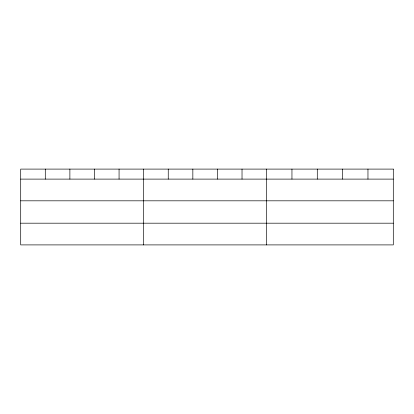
<?xml version="1.0" encoding="UTF-8"?>
<svg xmlns="http://www.w3.org/2000/svg" width="414" height="414" viewBox="0 0 414 414"><rect width="100%" height="100%" fill="white"/><g stroke="black" fill="none" stroke-linecap="round" stroke-linejoin="round"><path stroke-width="0.62" d="M20.7 179.107L393.3 179.107M20.7 200.816L393.3 200.816M20.7 223.187L393.3 223.187M367.963 169.098L367.963 179.107M342.626 169.098L342.626 179.107M317.29 169.098L317.29 179.107M291.953 169.098L291.953 179.107M266.616 169.098L266.616 244.902M242.024 169.098L242.024 179.107M217.433 169.098L217.433 179.107M192.841 169.098L192.841 179.107M168.25 169.098L168.25 179.107M143.658 169.098L143.658 244.902M119.066 169.098L119.066 179.107M94.475 169.098L94.475 179.107M69.883 169.098L69.883 179.107M45.292 169.098L45.292 179.107M393.3 169.098L20.7 169.098L20.7 244.902L393.3 244.902L393.3 169.098"/></g></svg>
